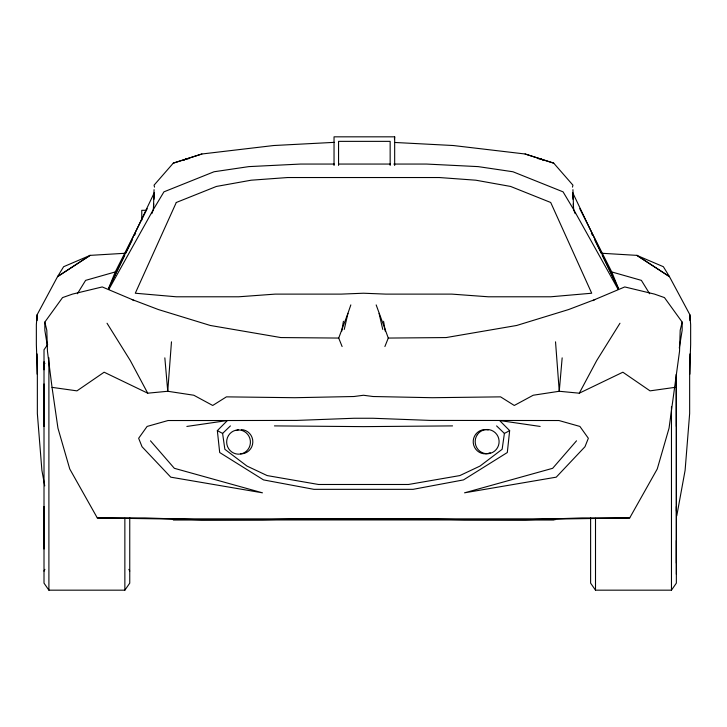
<?xml version="1.0" encoding="UTF-8"?>
<svg xmlns="http://www.w3.org/2000/svg" width="727" height="727" viewBox="0 0 727 727"><rect width="100%" height="100%" fill="white"/><g stroke="black" fill="none" stroke-linecap="round" stroke-linejoin="round"><path stroke-width="1.09" d="M44.011 548.976L44.011 506.51M44.011 426.431L44.011 383.965M44.011 369.807L44.011 361.837L44.91 363.573M595.504 518.269L595.504 590.17L671.466 590.17L676.355 583.145L676.355 383.965M671.466 590.17L671.466 406.866M676.355 574.266L676.355 540.452M676.355 511.117L676.355 374.341L676.355 426.431M151.825 213.665L153.415 209.431L154.06 189.656M108.886 289.337L153.415 209.431L153.733 203.796M153.988 199.28L154.378 192.519L108.441 288.783L115.257 271.943L147.218 208.713M171.472 341.826L167.746 391.271L147.717 393.189L104.134 372.206L76.962 390.862L52.044 387.364L47.455 351.223L46.801 330.24L44.838 322.079L62.54 297.597L72.509 294.099L102.243 286.938L132.15 299.56L158.377 309.548L210.303 325.469L280.858 337.564L338.718 338.064L342.108 346.534M90.103 255.395L57.569 276.605L90.103 255.395L63.631 266.709L57.569 276.605L37.104 314.773L36.35 324.669L36.35 344.462L37.35 373.133L37.35 413.499L41.893 470.314L44.738 485.863M562.162 357.857L559.254 391.271L533.209 395.234L514.28 405.466L500.576 396.86L432.265 397.714L373.033 396.515L363.5 395.261L353.967 396.515L294.735 397.714L226.424 396.86L212.72 405.466L193.791 395.234L167.746 391.271L164.838 357.857M540.143 426.44L499.594 420.524L509.654 430.62L507.31 452.521L463.499 479.902L413.09 489.335L313.91 489.335L263.501 479.902L219.69 452.521L217.346 430.62L227.406 420.524L296.68 420.415L354.113 418.261L372.887 418.261L430.32 420.415L558.936 420.524L579.901 426.44L588.352 438.281L584.971 446.732L556.237 477.166L464.535 492.824L552.665 468.306L576.52 440.816M394.407 139.075L394.67 136.83L334.038 136.83L334.038 165.492M555.11 519.078L629.709 517.933L657.253 468.97L669.049 428.167L679.545 351.223L680.199 330.24L682.162 322.079L664.46 297.597L654.491 294.099L624.757 286.938L594.85 299.56L568.623 309.548L516.697 325.469L446.142 337.564L388.282 338.064L384.892 346.534M509.654 430.62L504.402 433.437L502.139 449.295L480.047 466.052L459.855 475.576L408.465 484.482L318.535 484.482L267.145 475.576L246.953 466.052L224.861 449.295L222.598 433.437L217.346 430.62M679.3 348.042L682.162 330.24L682.162 322.079M341.745 331.158L343.417 321.289M676.764 515.861L685.107 470.314L689.65 413.499L689.65 373.133L690.65 344.462L690.65 324.669L689.896 314.773L669.431 276.605L663.369 266.709L636.897 255.395L669.431 276.605L636.897 255.395M344.253 329.422L347.933 313.355L350.832 304.904M572.458 187.121L572.94 185.167L553.72 163.148L525.103 153.997L453.339 145.527L394.943 142.474M338.718 338.064L347.933 313.355M108.441 288.783L124.735 255.395M125.726 253.378L132.141 240.219M134.613 235.157L135.604 233.14M44.011 571.095L44.91 569.359M555.528 341.826L559.254 391.271L579.283 393.189L596.713 360.547L619.967 323.242M153.415 209.431L163.939 191.846L214.038 171.763L248.825 166.619L300.505 164.057L334.256 164.057M77.362 293.753L85.622 280.368L115.257 271.943M47.682 344.516L44.011 349.787L44.011 583.145L48.9 590.17L124.862 590.17L129.751 583.145L129.751 517.797M334.302 142.356L273.661 145.527L201.897 153.997L173.28 163.148L154.06 185.167L154.542 187.121M222.598 433.437L230.414 425.895M183.931 160.322L185.694 159.086L189.065 158.604M592.923 300.651L594.85 299.56M579.283 393.189L622.866 372.206L650.038 390.862L674.956 387.364M173.28 163.148L201.897 153.997M186.857 426.44L227.406 420.524L168.064 420.524L147.099 426.44L138.648 438.281L142.029 446.732L170.763 477.166L262.465 492.824L174.335 468.306L150.48 440.816M89.721 255.395L125.471 253.25M452.557 425.895L363.5 426.631L274.442 425.895M338.755 164.057L390.499 164.057M393.87 164.057L426.495 164.057L478.175 166.619L512.962 171.763L563.062 191.846L573.585 209.431L618.114 289.337M146.3 210.303L141.765 210.303L141.765 220.226M52.044 387.364L57.951 428.167L69.747 468.97L97.291 517.933L144.818 517.933L201.697 519.796L262.592 519.705L315.345 518.769L411.655 518.769L464.408 519.705L525.303 519.796L582.182 517.933L629.709 517.933M555.146 519.741L173.253 519.741L173.253 518.86L555.146 518.86M173.008 519.078L97.291 517.933M601.529 253.25L637.279 255.395M537.935 158.604L541.306 159.086L543.069 160.322M579.782 208.713L611.743 271.943L641.378 280.368L649.638 293.753M525.103 153.997L553.72 163.148M132.15 299.56L134.077 300.651M496.586 425.895L504.402 433.437M595.504 590.17L590.615 583.145L590.615 517.797M107.033 323.242L130.287 360.547L147.717 393.189M128.861 569.359L129.76 571.095M591.396 233.14L592.387 235.157M594.859 240.219L601.274 253.378M602.265 255.395L618.559 288.783L611.743 271.943M618.559 288.783L572.622 192.519L573.012 199.28M573.267 203.796L573.585 209.431L575.175 213.665M376.168 304.904L388.282 338.064M379.067 313.355L382.747 329.422M383.583 321.289L385.255 331.158M47.337 345.816L44.838 330.24L44.838 322.079M572.94 189.656L573.585 209.431M689.896 314.773L689.896 320.589M689.896 353.94L689.896 374.151M676.355 506.51L676.355 563.125M394.67 136.83L394.67 165.492M390.154 165.411L390.154 141.356L338.555 141.356L338.555 165.411M124.862 518.269L124.862 590.17M48.9 357.766L48.9 590.17M37.104 314.773L37.104 320.589M37.104 353.94L37.104 374.151M173.253 518.86A432.501 0.9 0 0 1 175.443 518.86M551.557 518.86A432.501 0.9 0 0 1 553.747 518.86L553.747 519.741A432.501 0.9 0 0 0 173.253 519.741M490.252 452.703A12.132 11.968 87.4 0 1 473.25 442.779A12.132 11.968 87.4 0 1 488.235 429.993M236.284 430.529A12.132 11.877 81.9 0 1 238.256 429.884M241.346 429.593A12.132 11.877 81.9 0 1 252.823 442.18A12.132 11.877 81.9 0 1 240.546 453.821M176.288 202.488L135.295 293.226L176.288 296.789L238.674 296.789L275.215 294.117L341.163 294.117L363.5 293.226L385.837 294.117L451.785 294.117L488.326 296.789L550.712 296.789L591.705 293.226L550.712 202.488L510.608 186.448L475.849 180.205L439.308 177.533L287.692 177.533L251.151 180.205L216.392 186.448L176.288 202.488M228.451 435.582A12.132 11.877 81.9 0 0 238.138 454.166A12.132 11.877 81.9 0 0 249.025 436.409A12.132 11.877 81.9 0 0 228.451 435.582M477.321 434.682A12.132 11.968 87.4 0 0 486.127 453.703A12.132 11.968 87.4 0 0 497.977 436.482A12.132 11.968 87.4 0 0 477.321 434.682"/></g></svg>
